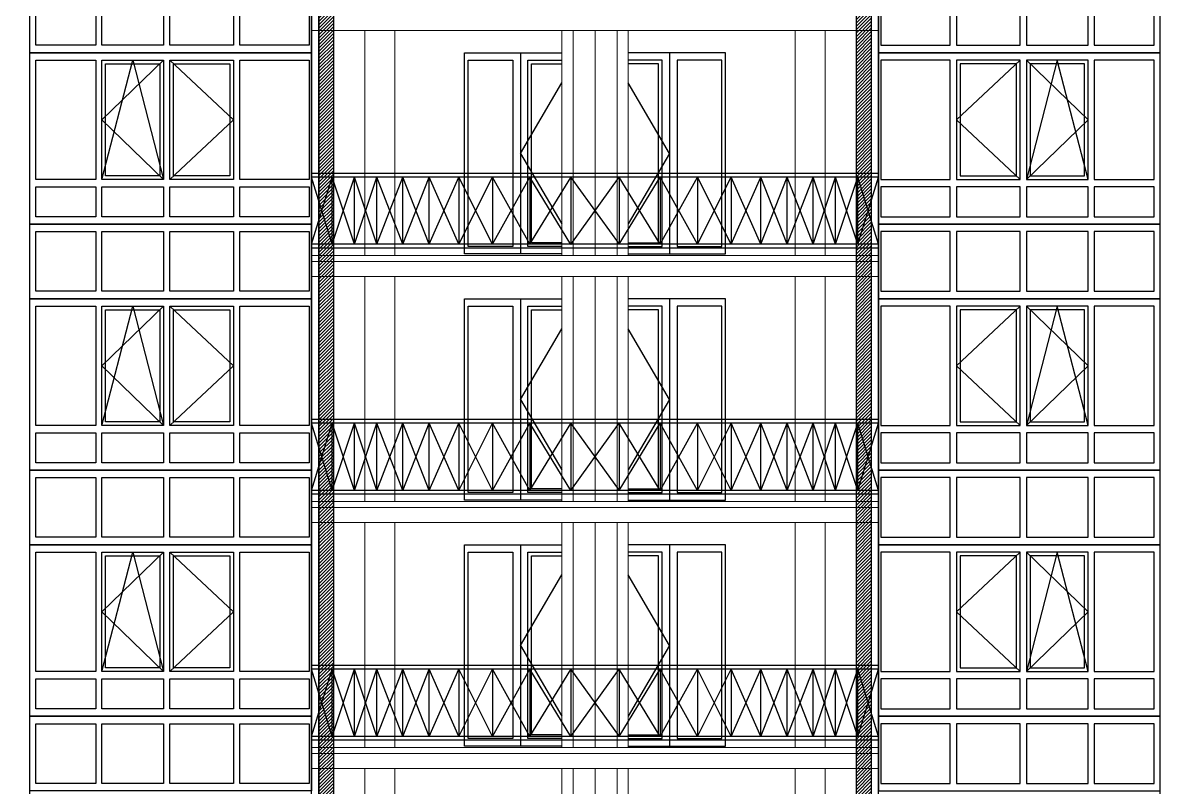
# Model space of a CAD drawing. Header units: inches. Extents: x -634 to 3638, y -6930911 to 5552.
# Drawn here: x 1450.14 to 1466.16, y 3508.83 to 3519.54 of the extents above; entities that cross this region are included whole.
import ezdxf

# ---------------------------------------------------------------- set-up
doc = ezdxf.new("R2010")
doc.units = ezdxf.units.IN
doc.header["$MEASUREMENT"] = 0
doc.linetypes.add('DASHED2', pattern=[9.525, 6.35, -3.175])
doc.layers.add('ELEV', color=134, linetype='Continuous', lineweight=18)
doc.layers.add('WALL_1', color=11, linetype='Continuous', lineweight=15)
for name, color, linetype in [('OGRAJDENIYE', 255, 'Continuous'), ('Okno', 150, 'Continuous'), ('WALL', 243, 'Continuous')]:
    doc.layers.add(name, color=color, linetype=linetype)
pattern_1 = [(45, (1262.311104, 3366.587935), (-0.02343928418428, 0.02343928418428), [])]

msp = doc.modelspace()

# ---------------------------------------------------------------- hatches: boundary and pattern name
at = {"layer": 'ELEV', "linetype": 'Continuous'}
h = msp.add_hatch(dxfattribs=at)
h.set_pattern_fill('ANSI31', color=256, scale=0.01044, style=0)
h.set_pattern_definition(pattern_1)
edge = h.paths.add_edge_path()
edge.add_ellipse((1445.78234, 3471.96182), major_axis=(0, 6932302.83262), ratio=0.00000001506, start_angle=89.999976115149, end_angle=270.000023884851)
edge.add_line((1445.67794, 3474.85168), (1445.67794, 3528.48347))
edge.add_line((1445.67794, 3528.48347), (1445.88675, 3528.48347))
edge.add_line((1445.88675, 3528.48347), (1445.88675, 3474.85168))
h = msp.add_hatch(dxfattribs=at)
h.set_pattern_fill('ANSI31', color=256, scale=0.01044, style=0)
h.set_pattern_definition(pattern_1)
edge = h.paths.add_edge_path()
edge.add_ellipse((1454.38921, 3474.80478), major_axis=(0.27352, 0.00612), ratio=0.84659297, start_angle=246.050103, end_angle=290.92148)
edge.add_line((1454.28291, 3474.59067), (1454.28291, 3527.18085))
edge.add_line((1454.28291, 3527.18085), (1454.49172, 3527.18095))
edge.add_line((1454.49172, 3527.18095), (1454.49172, 3474.59067))
h = msp.add_hatch(dxfattribs=at)
h.set_pattern_fill('ANSI31', color=256, scale=0.01044, style=0)
h.set_pattern_definition(pattern_1)
edge = h.paths.add_edge_path()
edge.add_ellipse((1461.91572, 3474.87888), major_axis=(0.01055, 0.31162), ratio=0.87808775, start_angle=159.289199, end_angle=204.115432)
edge.add_line((1461.80908, 3474.59067), (1461.80908, 3527.18095))
edge.add_line((1461.80908, 3527.18095), (1462.01789, 3527.18085))
edge.add_line((1462.01789, 3527.18085), (1462.01789, 3474.59067))

# ---------------------------------------------------------------- linework, layer by layer
at = {"layer": 'ELEV', "linetype": 'Continuous', "const_width": 0.02088, "flags": 128}
for points in [[(1454.49172, 3527.38976), (1454.49172, 3474.59067)], [(1461.80908, 3527.38976), (1461.80908, 3474.59067)]]:
    msp.add_lwpolyline(points, dxfattribs=at)
at = {"layer": 'ELEV', "linetype": 'Continuous', "flags": 128}
for points in [[(1454.28291, 3527.18085, 0.02088, 0.02088, 0), (1454.28291, 3474.59067, 0.02088, 0.02088, 0)], [(1462.01789, 3527.18085, 0.02088, 0.02088, 0), (1462.01789, 3474.59067, 0.02088, 0.02088, 0)]]:
    msp.add_lwpolyline(points, format="xyseb", dxfattribs=at)
at = {"layer": 'OGRAJDENIYE', "color": 7, "linetype": 'Continuous'}
for p, q in [((1462.11802, 3517.42749), (1454.18281, 3517.42749)), ((1462.11802, 3517.37528), (1454.18281, 3517.37528)), ((1454.47019, 3516.43565), (1454.18281, 3517.37528)), ((1454.18281, 3516.43565), (1454.47019, 3517.37528)), ((1454.7834, 3516.43565), (1454.47019, 3517.37528)), ((1454.47019, 3516.43565), (1454.7834, 3517.37528)), ((1454.47019, 3516.43565), (1454.47019, 3517.37528)), ((1455.09661, 3516.43565), (1454.7834, 3517.37528)), ((1454.7834, 3516.43565), (1455.09661, 3517.37528)), ((1454.7834, 3516.43565), (1454.7834, 3517.37528)), ((1455.46203, 3516.43565), (1455.09661, 3517.37528)), ((1455.09661, 3516.43565), (1455.46203, 3517.37528)), ((1455.09661, 3516.43565), (1455.09661, 3517.37528)), ((1455.82744, 3516.43565), (1455.46203, 3517.37528)), ((1455.46203, 3516.43565), (1455.82744, 3517.37528)), ((1455.46203, 3516.43565), (1455.46203, 3517.37528)), ((1456.24505, 3516.43565), (1455.82744, 3517.37528)), ((1455.82744, 3516.43565), (1456.24505, 3517.37528)), ((1455.82744, 3516.43565), (1455.82744, 3517.37528)), ((1456.71487, 3516.43565), (1456.24505, 3517.37528)), ((1456.24505, 3516.43565), (1456.71487, 3517.37528)), ((1456.24505, 3517.37528), (1456.24505, 3516.43565)), ((1457.23689, 3516.43565), (1456.71487, 3517.37528)), ((1456.71487, 3516.43565), (1457.23689, 3517.37528)), ((1456.71487, 3517.37528), (1456.71487, 3516.43565)), ((1457.23689, 3517.37528), (1457.23689, 3516.43565)), ((1457.81111, 3516.43356), (1457.23689, 3517.37528)), ((1457.23689, 3516.43565), (1457.81111, 3517.3732)), ((1457.81111, 3516.43356), (1458.48973, 3517.37528)), ((1457.81111, 3517.3732), (1457.81111, 3516.43356)), ((1457.81111, 3517.3732), (1458.48973, 3516.43565)), ((1459.06395, 3516.43565), (1458.48973, 3517.37528)), ((1458.48973, 3516.43565), (1459.06395, 3517.37528)), ((1458.48973, 3517.37528), (1458.48973, 3516.43565)), ((1459.06395, 3517.37528), (1459.06395, 3516.43565)), ((1459.06395, 3516.43565), (1459.58597, 3517.37528)), ((1459.58597, 3516.43565), (1459.06395, 3517.37528)), ((1459.58597, 3517.37528), (1459.58597, 3516.43565)), ((1459.58597, 3516.43565), (1460.05579, 3517.37528)), ((1460.05579, 3516.43565), (1459.58597, 3517.37528)), ((1460.05579, 3516.43565), (1460.4734, 3517.37528)), ((1460.4734, 3516.43565), (1460.05579, 3517.37528)), ((1460.05579, 3517.37528), (1460.05579, 3516.43565)), ((1460.4734, 3516.43565), (1460.4734, 3517.37528)), ((1460.4734, 3516.43565), (1460.83881, 3517.37528)), ((1460.83881, 3516.43565), (1460.4734, 3517.37528)), ((1460.83881, 3516.43565), (1460.83881, 3517.37528)), ((1460.83881, 3516.43565), (1461.20423, 3517.37528)), ((1461.20423, 3516.43565), (1460.83881, 3517.37528)), ((1461.20423, 3516.43565), (1461.20423, 3517.37528)), ((1461.20423, 3516.43565), (1461.51744, 3517.37528)), ((1461.51744, 3516.43565), (1461.20423, 3517.37528)), ((1461.51744, 3516.43565), (1461.51744, 3517.37528)), ((1461.51744, 3516.43565), (1461.83065, 3517.37528)), ((1461.83065, 3516.43565), (1461.51744, 3517.37528)), ((1461.83065, 3516.43565), (1461.83065, 3517.37528)), ((1461.83065, 3516.43565), (1462.11802, 3517.37528)), ((1462.11802, 3516.43565), (1461.83065, 3517.37528)), ((1462.11802, 3516.43565), (1454.18281, 3516.43565)), ((1462.11802, 3516.38345), (1454.18281, 3516.38345)), ((1462.11802, 3513.98217), (1454.18281, 3513.98217)), ((1462.11802, 3513.92996), (1454.18281, 3513.92996)), ((1454.47019, 3512.99033), (1454.18281, 3513.92996)), ((1454.18281, 3512.99033), (1454.47019, 3513.92996)), ((1454.7834, 3512.99033), (1454.47019, 3513.92996)), ((1454.47019, 3512.99033), (1454.7834, 3513.92996)), ((1454.47019, 3512.99033), (1454.47019, 3513.92996)), ((1455.09661, 3512.99033), (1454.7834, 3513.92996)), ((1454.7834, 3512.99033), (1455.09661, 3513.92996)), ((1454.7834, 3512.99033), (1454.7834, 3513.92996)), ((1455.46203, 3512.99033), (1455.09661, 3513.92996)), ((1455.09661, 3512.99033), (1455.46203, 3513.92996)), ((1455.09661, 3512.99033), (1455.09661, 3513.92996)), ((1455.82744, 3512.99033), (1455.46203, 3513.92996)), ((1455.46203, 3512.99033), (1455.82744, 3513.92996)), ((1455.46203, 3512.99033), (1455.46203, 3513.92996)), ((1456.24505, 3512.99033), (1455.82744, 3513.92996)), ((1455.82744, 3512.99033), (1456.24505, 3513.92996)), ((1455.82744, 3512.99033), (1455.82744, 3513.92996)), ((1456.71487, 3512.99033), (1456.24505, 3513.92996)), ((1456.24505, 3512.99033), (1456.71487, 3513.92996)), ((1456.24505, 3513.92996), (1456.24505, 3512.99033)), ((1457.23689, 3512.99033), (1456.71487, 3513.92996)), ((1456.71487, 3512.99033), (1457.23689, 3513.92996)), ((1456.71487, 3513.92996), (1456.71487, 3512.99033)), ((1457.23689, 3513.92996), (1457.23689, 3512.99033)), ((1457.81111, 3512.98824), (1457.23689, 3513.92996)), ((1457.23689, 3512.99033), (1457.81111, 3513.92788)), ((1457.81111, 3512.98824), (1458.48973, 3513.92996)), ((1457.81111, 3513.92788), (1457.81111, 3512.98824)), ((1457.81111, 3513.92788), (1458.48973, 3512.99033)), ((1459.06395, 3512.99033), (1458.48973, 3513.92996)), ((1458.48973, 3512.99033), (1459.06395, 3513.92996)), ((1458.48973, 3513.92996), (1458.48973, 3512.99033)), ((1459.06395, 3513.92996), (1459.06395, 3512.99033)), ((1459.06395, 3512.99033), (1459.58597, 3513.92996)), ((1459.58597, 3512.99033), (1459.06395, 3513.92996)), ((1459.58597, 3513.92996), (1459.58597, 3512.99033)), ((1459.58597, 3512.99033), (1460.05579, 3513.92996)), ((1460.05579, 3512.99033), (1459.58597, 3513.92996)), ((1460.05579, 3512.99033), (1460.4734, 3513.92996)), ((1460.4734, 3512.99033), (1460.05579, 3513.92996)), ((1460.05579, 3513.92996), (1460.05579, 3512.99033)), ((1460.4734, 3512.99033), (1460.4734, 3513.92996)), ((1460.4734, 3512.99033), (1460.83881, 3513.92996)), ((1460.83881, 3512.99033), (1460.4734, 3513.92996)), ((1460.83881, 3512.99033), (1460.83881, 3513.92996)), ((1460.83881, 3512.99033), (1461.20423, 3513.92996)), ((1461.20423, 3512.99033), (1460.83881, 3513.92996)), ((1461.20423, 3512.99033), (1461.20423, 3513.92996)), ((1461.20423, 3512.99033), (1461.51744, 3513.92996)), ((1461.51744, 3512.99033), (1461.20423, 3513.92996)), ((1461.51744, 3512.99033), (1461.51744, 3513.92996)), ((1461.51744, 3512.99033), (1461.83065, 3513.92996)), ((1461.83065, 3512.99033), (1461.51744, 3513.92996)), ((1461.83065, 3512.99033), (1461.83065, 3513.92996)), ((1461.83065, 3512.99033), (1462.11802, 3513.92996)), ((1462.11802, 3512.99033), (1461.83065, 3513.92996)), ((1462.11802, 3512.99033), (1454.18281, 3512.99033)), ((1462.11802, 3512.93813), (1454.18281, 3512.93813)), ((1462.11802, 3510.53685), (1454.18281, 3510.53685)), ((1462.11802, 3510.48464), (1454.18281, 3510.48464)), ((1454.47019, 3509.54501), (1454.18281, 3510.48464)), ((1454.18281, 3509.54501), (1454.47019, 3510.48464)), ((1454.7834, 3509.54501), (1454.47019, 3510.48464)), ((1454.47019, 3509.54501), (1454.7834, 3510.48464)), ((1454.47019, 3509.54501), (1454.47019, 3510.48464)), ((1455.09661, 3509.54501), (1454.7834, 3510.48464)), ((1454.7834, 3509.54501), (1455.09661, 3510.48464)), ((1454.7834, 3509.54501), (1454.7834, 3510.48464)), ((1455.46203, 3509.54501), (1455.09661, 3510.48464)), ((1455.09661, 3509.54501), (1455.46203, 3510.48464)), ((1455.09661, 3509.54501), (1455.09661, 3510.48464)), ((1455.82744, 3509.54501), (1455.46203, 3510.48464)), ((1455.46203, 3509.54501), (1455.82744, 3510.48464)), ((1455.46203, 3509.54501), (1455.46203, 3510.48464)), ((1456.24505, 3509.54501), (1455.82744, 3510.48464)), ((1455.82744, 3509.54501), (1456.24505, 3510.48464)), ((1455.82744, 3509.54501), (1455.82744, 3510.48464)), ((1456.71487, 3509.54501), (1456.24505, 3510.48464)), ((1456.24505, 3509.54501), (1456.71487, 3510.48464)), ((1456.24505, 3510.48464), (1456.24505, 3509.54501)), ((1457.23689, 3509.54501), (1456.71487, 3510.48464)), ((1456.71487, 3509.54501), (1457.23689, 3510.48464)), ((1456.71487, 3510.48464), (1456.71487, 3509.54501)), ((1457.23689, 3510.48464), (1457.23689, 3509.54501)), ((1457.81111, 3509.54292), (1457.23689, 3510.48464)), ((1457.23689, 3509.54501), (1457.81111, 3510.48256)), ((1457.81111, 3509.54292), (1458.48973, 3510.48464)), ((1457.81111, 3510.48256), (1457.81111, 3509.54292)), ((1457.81111, 3510.48256), (1458.48973, 3509.54501)), ((1459.06395, 3509.54501), (1458.48973, 3510.48464)), ((1458.48973, 3509.54501), (1459.06395, 3510.48464)), ((1458.48973, 3510.48464), (1458.48973, 3509.54501)), ((1459.06395, 3510.48464), (1459.06395, 3509.54501)), ((1459.06395, 3509.54501), (1459.58597, 3510.48464)), ((1459.58597, 3509.54501), (1459.06395, 3510.48464)), ((1459.58597, 3510.48464), (1459.58597, 3509.54501)), ((1459.58597, 3509.54501), (1460.05579, 3510.48464)), ((1460.05579, 3509.54501), (1459.58597, 3510.48464)), ((1460.05579, 3509.54501), (1460.4734, 3510.48464)), ((1460.4734, 3509.54501), (1460.05579, 3510.48464)), ((1460.05579, 3510.48464), (1460.05579, 3509.54501)), ((1460.4734, 3509.54501), (1460.4734, 3510.48464)), ((1460.4734, 3509.54501), (1460.83881, 3510.48464)), ((1460.83881, 3509.54501), (1460.4734, 3510.48464)), ((1460.83881, 3509.54501), (1460.83881, 3510.48464)), ((1460.83881, 3509.54501), (1461.20423, 3510.48464)), ((1461.20423, 3509.54501), (1460.83881, 3510.48464)), ((1461.20423, 3509.54501), (1461.20423, 3510.48464)), ((1461.20423, 3509.54501), (1461.51744, 3510.48464)), ((1461.51744, 3509.54501), (1461.20423, 3510.48464)), ((1461.51744, 3509.54501), (1461.51744, 3510.48464)), ((1461.51744, 3509.54501), (1461.83065, 3510.48464)), ((1461.83065, 3509.54501), (1461.51744, 3510.48464)), ((1461.83065, 3509.54501), (1461.83065, 3510.48464)), ((1461.83065, 3509.54501), (1462.11802, 3510.48464)), ((1462.11802, 3509.54501), (1461.83065, 3510.48464)), ((1462.11802, 3509.54501), (1454.18281, 3509.54501)), ((1462.11802, 3509.49281), (1454.18281, 3509.49281))]:
    msp.add_line(p, q, dxfattribs=at)
at = {"layer": 'Okno', "color": 7}
for p, q in [((1457.10627, 3519.11882), (1457.10633, 3516.29993)), ((1459.19457, 3519.11882), (1459.19451, 3516.29993)), ((1457.10627, 3515.6735), (1457.10633, 3512.85461)), ((1459.19457, 3515.6735), (1459.19451, 3512.85461)), ((1457.10627, 3512.22818), (1457.10633, 3509.40929)), ((1459.19457, 3512.22818), (1459.19451, 3509.40929))]:
    msp.add_line(p, q, dxfattribs=at)
at = {"layer": 'Okno', "color": 7, "linetype": 'DASHED2', "ltscale": 0.4}
for p, q in [((1452.10985, 3519.01442), (1451.24598, 3518.17919)), ((1451.24598, 3517.34396), (1451.67791, 3519.01442)), ((1451.67791, 3519.01442), (1452.10985, 3517.34396)), ((1452.19591, 3519.01442), (1453.09033, 3518.17919)), ((1464.1049, 3519.01379), (1463.21039, 3518.17866)), ((1464.62289, 3519.01374), (1464.19078, 3517.34333)), ((1464.19095, 3519.01379), (1465.05474, 3518.17847)), ((1465.05465, 3517.34324), (1464.62289, 3519.01374)), ((1457.1063, 3517.70937), (1457.68708, 3518.69797)), ((1459.19437, 3517.70927), (1458.61369, 3518.69792)), ((1451.24598, 3518.17919), (1452.10985, 3517.34396)), ((1453.09033, 3518.17919), (1452.19591, 3517.34396)), ((1463.21039, 3518.17866), (1464.10472, 3517.34334)), ((1465.05474, 3518.17847), (1464.19078, 3517.34333)), ((1457.1063, 3517.70937), (1457.68708, 3516.72078)), ((1459.19437, 3517.70927), (1458.61348, 3516.72073)), ((1452.10985, 3515.5691), (1451.24598, 3514.73387)), ((1451.24598, 3513.89864), (1451.67791, 3515.5691)), ((1451.67791, 3515.5691), (1452.10985, 3513.89864)), ((1452.19591, 3515.5691), (1453.09033, 3514.73387)), ((1464.1049, 3515.56847), (1463.21039, 3514.73334)), ((1464.62289, 3515.56842), (1464.19078, 3513.89801)), ((1464.19095, 3515.56847), (1465.05474, 3514.73315)), ((1465.05465, 3513.89792), (1464.62289, 3515.56842)), ((1457.1063, 3514.26405), (1457.68708, 3515.25265)), ((1459.19437, 3514.26395), (1458.61369, 3515.2526)), ((1451.24598, 3514.73387), (1452.10985, 3513.89864)), ((1453.09033, 3514.73387), (1452.19591, 3513.89864)), ((1463.21039, 3514.73334), (1464.10472, 3513.89802)), ((1465.05474, 3514.73315), (1464.19078, 3513.89801)), ((1457.1063, 3514.26405), (1457.68708, 3513.27546)), ((1459.19437, 3514.26395), (1458.61348, 3513.27541)), ((1452.10985, 3512.12378), (1451.24598, 3511.28855)), ((1451.24598, 3510.45332), (1451.67791, 3512.12378)), ((1451.67791, 3512.12378), (1452.10985, 3510.45332)), ((1452.19591, 3512.12378), (1453.09033, 3511.28855)), ((1464.1049, 3512.12315), (1463.21039, 3511.28802)), ((1464.62289, 3512.1231), (1464.19078, 3510.45269)), ((1464.19095, 3512.12315), (1465.05474, 3511.28783)), ((1465.05465, 3510.4526), (1464.62289, 3512.1231)), ((1457.1063, 3510.81874), (1457.68708, 3511.80733)), ((1459.19437, 3510.81863), (1458.61369, 3511.80728)), ((1451.24598, 3511.28855), (1452.10985, 3510.45332)), ((1453.09033, 3511.28855), (1452.19591, 3510.45332)), ((1463.21039, 3511.28802), (1464.10472, 3510.4527)), ((1465.05474, 3511.28783), (1464.19078, 3510.45269)), ((1457.1063, 3510.81874), (1457.68708, 3509.83014)), ((1459.19437, 3510.81863), (1458.61348, 3509.83009))]:
    msp.add_line(p, q, dxfattribs=at)
at = {"layer": 'Okno', "color": 7}
for points in [[(1450.23855, 3520.16286), (1454.18281, 3520.16286), (1454.18281, 3519.11882), (1450.23855, 3519.11882)], [(1450.32031, 3520.05846), (1451.16301, 3520.05846), (1451.16301, 3519.22323), (1450.32031, 3519.22323)], [(1451.24598, 3520.05846), (1452.10985, 3520.05846), (1452.10985, 3519.22323), (1451.24598, 3519.22323)], [(1452.19591, 3520.05846), (1453.09033, 3520.05846), (1453.09033, 3519.22323), (1452.19591, 3519.22323)], [(1453.17915, 3520.05846), (1454.14793, 3520.05846), (1454.14793, 3519.22323), (1453.17915, 3519.22323)], [(1466.06229, 3520.16286), (1462.11802, 3520.16286), (1462.11802, 3519.11882), (1466.06229, 3519.11882)], [(1463.12169, 3520.05846), (1462.15291, 3520.05846), (1462.15291, 3519.22323), (1463.12169, 3519.22323)], [(1464.10493, 3520.05846), (1463.21051, 3520.05846), (1463.21051, 3519.22323), (1464.10493, 3519.22323)], [(1465.05486, 3520.05846), (1464.19099, 3520.05846), (1464.19099, 3519.22323), (1465.05486, 3519.22323)], [(1465.98053, 3520.05846), (1465.13783, 3520.05846), (1465.13783, 3519.22323), (1465.98053, 3519.22323)], [(1450.23855, 3519.11882), (1454.18281, 3519.11882), (1454.18281, 3516.71754), (1450.23855, 3516.71754)], [(1466.06229, 3519.11882), (1462.11802, 3519.11882), (1462.11802, 3516.71754), (1466.06229, 3516.71754)], [(1450.32031, 3519.01442), (1451.16301, 3519.01442), (1451.16301, 3517.34396), (1450.32031, 3517.34396)], [(1451.24598, 3519.01442), (1452.10985, 3519.01442), (1452.10985, 3517.34396), (1451.24598, 3517.34396)], [(1451.29818, 3518.96222), (1452.05765, 3518.96222), (1452.05765, 3517.39616), (1451.29818, 3517.39616), (1451.29818, 3518.96222)], [(1452.19591, 3519.01442), (1453.09033, 3519.01442), (1453.09033, 3517.34396), (1452.19591, 3517.34396)], [(1452.24811, 3518.96222), (1453.03813, 3518.96222), (1453.03813, 3517.39616), (1452.24811, 3517.39616), (1452.24811, 3518.96222)], [(1453.17915, 3519.01442), (1454.14793, 3519.01442), (1454.14793, 3517.34396), (1453.17915, 3517.34396)], [(1456.3755, 3519.01442), (1457.00187, 3519.01442), (1457.00187, 3516.40433), (1456.3755, 3516.40433), (1456.3755, 3519.01442)], [(1459.92534, 3519.01442), (1459.29897, 3519.01442), (1459.29897, 3516.40433), (1459.92534, 3516.40433), (1459.92534, 3519.01442)], [(1463.12169, 3519.01442), (1462.15291, 3519.01442), (1462.15291, 3517.34396), (1463.12169, 3517.34396)], [(1464.10493, 3519.01442), (1463.21051, 3519.01442), (1463.21051, 3517.34396), (1464.10493, 3517.34396)], [(1464.05273, 3518.96222), (1463.26271, 3518.96222), (1463.26271, 3517.39616), (1464.05273, 3517.39616), (1464.05273, 3518.96222)], [(1465.05486, 3519.01442), (1464.19099, 3519.01442), (1464.19099, 3517.34396), (1465.05486, 3517.34396)], [(1465.00266, 3518.96222), (1464.24319, 3518.96222), (1464.24319, 3517.39616), (1465.00266, 3517.39616), (1465.00266, 3518.96222)], [(1465.98053, 3519.01442), (1465.13783, 3519.01442), (1465.13783, 3517.34396), (1465.98053, 3517.34396)], [(1450.32031, 3517.23956), (1451.16301, 3517.23956), (1451.16301, 3516.82194), (1450.32031, 3516.82194)], [(1451.24598, 3517.23956), (1452.10985, 3517.23956), (1452.10985, 3516.82194), (1451.24598, 3516.82194)], [(1452.19591, 3517.23956), (1453.09033, 3517.23956), (1453.09033, 3516.82194), (1452.19591, 3516.82194)], [(1453.17915, 3517.23956), (1454.14793, 3517.23956), (1454.14793, 3516.82194), (1453.17915, 3516.82194)], [(1463.12169, 3517.23956), (1462.15291, 3517.23956), (1462.15291, 3516.82194), (1463.12169, 3516.82194)], [(1464.10493, 3517.23956), (1463.21051, 3517.23956), (1463.21051, 3516.82194), (1464.10493, 3516.82194)], [(1465.05486, 3517.23956), (1464.19099, 3517.23956), (1464.19099, 3516.82194), (1465.05486, 3516.82194)], [(1465.98053, 3517.23956), (1465.13783, 3517.23956), (1465.13783, 3516.82194), (1465.98053, 3516.82194)], [(1450.23855, 3516.71754), (1454.18281, 3516.71754), (1454.18281, 3515.6735), (1450.23855, 3515.6735)], [(1466.06229, 3516.71754), (1462.11802, 3516.71754), (1462.11802, 3515.6735), (1466.06229, 3515.6735)], [(1450.32031, 3516.61314), (1451.16301, 3516.61314), (1451.16301, 3515.77791), (1450.32031, 3515.77791)], [(1451.24598, 3516.61314), (1452.10985, 3516.61314), (1452.10985, 3515.77791), (1451.24598, 3515.77791)], [(1452.19591, 3516.61314), (1453.09033, 3516.61314), (1453.09033, 3515.77791), (1452.19591, 3515.77791)], [(1453.17915, 3516.61314), (1454.14793, 3516.61314), (1454.14793, 3515.77791), (1453.17915, 3515.77791)], [(1463.12169, 3516.61314), (1462.15291, 3516.61314), (1462.15291, 3515.77791), (1463.12169, 3515.77791)], [(1464.10493, 3516.61314), (1463.21051, 3516.61314), (1463.21051, 3515.77791), (1464.10493, 3515.77791)], [(1465.05486, 3516.61314), (1464.19099, 3516.61314), (1464.19099, 3515.77791), (1465.05486, 3515.77791)], [(1465.98053, 3516.61314), (1465.13783, 3516.61314), (1465.13783, 3515.77791), (1465.98053, 3515.77791)], [(1450.23855, 3515.6735), (1454.18281, 3515.6735), (1454.18281, 3513.27222), (1450.23855, 3513.27222)], [(1450.32031, 3515.5691), (1451.16301, 3515.5691), (1451.16301, 3513.89864), (1450.32031, 3513.89864)], [(1451.24598, 3515.5691), (1452.10985, 3515.5691), (1452.10985, 3513.89864), (1451.24598, 3513.89864)], [(1452.19591, 3515.5691), (1453.09033, 3515.5691), (1453.09033, 3513.89864), (1452.19591, 3513.89864)], [(1453.17915, 3515.5691), (1454.14793, 3515.5691), (1454.14793, 3513.89864), (1453.17915, 3513.89864)], [(1456.3755, 3515.5691), (1457.00187, 3515.5691), (1457.00187, 3512.95901), (1456.3755, 3512.95901), (1456.3755, 3515.5691)], [(1459.92534, 3515.5691), (1459.29897, 3515.5691), (1459.29897, 3512.95901), (1459.92534, 3512.95901), (1459.92534, 3515.5691)], [(1466.06229, 3515.6735), (1462.11802, 3515.6735), (1462.11802, 3513.27222), (1466.06229, 3513.27222)], [(1463.12169, 3515.5691), (1462.15291, 3515.5691), (1462.15291, 3513.89864), (1463.12169, 3513.89864)], [(1464.10493, 3515.5691), (1463.21051, 3515.5691), (1463.21051, 3513.89864), (1464.10493, 3513.89864)], [(1465.05486, 3515.5691), (1464.19099, 3515.5691), (1464.19099, 3513.89864), (1465.05486, 3513.89864)], [(1465.98053, 3515.5691), (1465.13783, 3515.5691), (1465.13783, 3513.89864), (1465.98053, 3513.89864)], [(1451.29818, 3515.5169), (1452.05765, 3515.5169), (1452.05765, 3513.95084), (1451.29818, 3513.95084), (1451.29818, 3515.5169)], [(1452.24811, 3515.5169), (1453.03813, 3515.5169), (1453.03813, 3513.95084), (1452.24811, 3513.95084), (1452.24811, 3515.5169)], [(1464.05273, 3515.5169), (1463.26271, 3515.5169), (1463.26271, 3513.95084), (1464.05273, 3513.95084), (1464.05273, 3515.5169)], [(1465.00266, 3515.5169), (1464.24319, 3515.5169), (1464.24319, 3513.95084), (1465.00266, 3513.95084), (1465.00266, 3515.5169)], [(1450.32031, 3513.79424), (1451.16301, 3513.79424), (1451.16301, 3513.37662), (1450.32031, 3513.37662)], [(1451.24598, 3513.79424), (1452.10985, 3513.79424), (1452.10985, 3513.37662), (1451.24598, 3513.37662)], [(1452.19591, 3513.79424), (1453.09033, 3513.79424), (1453.09033, 3513.37662), (1452.19591, 3513.37662)], [(1453.17915, 3513.79424), (1454.14793, 3513.79424), (1454.14793, 3513.37662), (1453.17915, 3513.37662)], [(1463.12169, 3513.79424), (1462.15291, 3513.79424), (1462.15291, 3513.37662), (1463.12169, 3513.37662)], [(1464.10493, 3513.79424), (1463.21051, 3513.79424), (1463.21051, 3513.37662), (1464.10493, 3513.37662)], [(1465.05486, 3513.79424), (1464.19099, 3513.79424), (1464.19099, 3513.37662), (1465.05486, 3513.37662)], [(1465.98053, 3513.79424), (1465.13783, 3513.79424), (1465.13783, 3513.37662), (1465.98053, 3513.37662)], [(1450.23855, 3513.27222), (1454.18281, 3513.27222), (1454.18281, 3512.22818), (1450.23855, 3512.22818)], [(1450.32031, 3513.16782), (1451.16301, 3513.16782), (1451.16301, 3512.33259), (1450.32031, 3512.33259)], [(1451.24598, 3513.16782), (1452.10985, 3513.16782), (1452.10985, 3512.33259), (1451.24598, 3512.33259)], [(1452.19591, 3513.16782), (1453.09033, 3513.16782), (1453.09033, 3512.33259), (1452.19591, 3512.33259)], [(1453.17915, 3513.16782), (1454.14793, 3513.16782), (1454.14793, 3512.33259), (1453.17915, 3512.33259)], [(1466.06229, 3513.27222), (1462.11802, 3513.27222), (1462.11802, 3512.22818), (1466.06229, 3512.22818)], [(1463.12169, 3513.16782), (1462.15291, 3513.16782), (1462.15291, 3512.33259), (1463.12169, 3512.33259)], [(1464.10493, 3513.16782), (1463.21051, 3513.16782), (1463.21051, 3512.33259), (1464.10493, 3512.33259)], [(1465.05486, 3513.16782), (1464.19099, 3513.16782), (1464.19099, 3512.33259), (1465.05486, 3512.33259)], [(1465.98053, 3513.16782), (1465.13783, 3513.16782), (1465.13783, 3512.33259), (1465.98053, 3512.33259)], [(1450.23855, 3512.22818), (1454.18281, 3512.22818), (1454.18281, 3509.8269), (1450.23855, 3509.8269)], [(1466.06229, 3512.22818), (1462.11802, 3512.22818), (1462.11802, 3509.8269), (1466.06229, 3509.8269)], [(1450.32031, 3512.12378), (1451.16301, 3512.12378), (1451.16301, 3510.45332), (1450.32031, 3510.45332)], [(1451.24598, 3512.12378), (1452.10985, 3512.12378), (1452.10985, 3510.45332), (1451.24598, 3510.45332)], [(1451.29818, 3512.07158), (1452.05765, 3512.07158), (1452.05765, 3510.50552), (1451.29818, 3510.50552), (1451.29818, 3512.07158)], [(1452.19591, 3512.12378), (1453.09033, 3512.12378), (1453.09033, 3510.45332), (1452.19591, 3510.45332)], [(1452.24811, 3512.07158), (1453.03813, 3512.07158), (1453.03813, 3510.50552), (1452.24811, 3510.50552), (1452.24811, 3512.07158)], [(1453.17915, 3512.12378), (1454.14793, 3512.12378), (1454.14793, 3510.45332), (1453.17915, 3510.45332)], [(1456.3755, 3512.12378), (1457.00187, 3512.12378), (1457.00187, 3509.51369), (1456.3755, 3509.51369), (1456.3755, 3512.12378)], [(1459.92534, 3512.12378), (1459.29897, 3512.12378), (1459.29897, 3509.51369), (1459.92534, 3509.51369), (1459.92534, 3512.12378)], [(1463.12169, 3512.12378), (1462.15291, 3512.12378), (1462.15291, 3510.45332), (1463.12169, 3510.45332)], [(1464.10493, 3512.12378), (1463.21051, 3512.12378), (1463.21051, 3510.45332), (1464.10493, 3510.45332)], [(1464.05273, 3512.07158), (1463.26271, 3512.07158), (1463.26271, 3510.50552), (1464.05273, 3510.50552), (1464.05273, 3512.07158)], [(1465.05486, 3512.12378), (1464.19099, 3512.12378), (1464.19099, 3510.45332), (1465.05486, 3510.45332)], [(1465.00266, 3512.07158), (1464.24319, 3512.07158), (1464.24319, 3510.50552), (1465.00266, 3510.50552), (1465.00266, 3512.07158)], [(1465.98053, 3512.12378), (1465.13783, 3512.12378), (1465.13783, 3510.45332), (1465.98053, 3510.45332)], [(1450.32031, 3510.34892), (1451.16301, 3510.34892), (1451.16301, 3509.9313), (1450.32031, 3509.9313)], [(1451.24598, 3510.34892), (1452.10985, 3510.34892), (1452.10985, 3509.9313), (1451.24598, 3509.9313)], [(1452.19591, 3510.34892), (1453.09033, 3510.34892), (1453.09033, 3509.9313), (1452.19591, 3509.9313)], [(1453.17915, 3510.34892), (1454.14793, 3510.34892), (1454.14793, 3509.9313), (1453.17915, 3509.9313)], [(1463.12169, 3510.34892), (1462.15291, 3510.34892), (1462.15291, 3509.9313), (1463.12169, 3509.9313)], [(1464.10493, 3510.34892), (1463.21051, 3510.34892), (1463.21051, 3509.9313), (1464.10493, 3509.9313)], [(1465.05486, 3510.34892), (1464.19099, 3510.34892), (1464.19099, 3509.9313), (1465.05486, 3509.9313)], [(1465.98053, 3510.34892), (1465.13783, 3510.34892), (1465.13783, 3509.9313), (1465.98053, 3509.9313)], [(1450.23855, 3509.8269), (1454.18281, 3509.8269), (1454.18281, 3508.78286), (1450.23855, 3508.78286)], [(1466.06229, 3509.8269), (1462.11802, 3509.8269), (1462.11802, 3508.78286), (1466.06229, 3508.78286)], [(1450.32031, 3509.7225), (1451.16301, 3509.7225), (1451.16301, 3508.88727), (1450.32031, 3508.88727)], [(1451.24598, 3509.7225), (1452.10985, 3509.7225), (1452.10985, 3508.88727), (1451.24598, 3508.88727)], [(1452.19591, 3509.7225), (1453.09033, 3509.7225), (1453.09033, 3508.88727), (1452.19591, 3508.88727)], [(1453.17915, 3509.7225), (1454.14793, 3509.7225), (1454.14793, 3508.88727), (1453.17915, 3508.88727)], [(1463.12169, 3509.7225), (1462.15291, 3509.7225), (1462.15291, 3508.88727), (1463.12169, 3508.88727)], [(1464.10493, 3509.7225), (1463.21051, 3509.7225), (1463.21051, 3508.88727), (1464.10493, 3508.88727)], [(1465.05486, 3509.7225), (1464.19099, 3509.7225), (1464.19099, 3508.88727), (1465.05486, 3508.88727)], [(1465.98053, 3509.7225), (1465.13783, 3509.7225), (1465.13783, 3508.88727), (1465.98053, 3508.88727)]]:
    msp.add_lwpolyline(points, close=True, dxfattribs=at)
for points in [[(1457.68708, 3516.29993), (1456.3233, 3516.29993), (1456.3233, 3519.11882), (1457.68708, 3519.11882)], [(1458.61376, 3516.29993), (1459.97754, 3516.29993), (1459.97754, 3519.11882), (1458.61376, 3519.11882)], [(1457.68708, 3516.40433), (1457.21068, 3516.40433), (1457.21068, 3519.01442), (1457.21068, 3519.01442), (1457.68708, 3519.01442)], [(1457.68708, 3516.45653), (1457.26288, 3516.45653), (1457.26288, 3518.96222), (1457.26288, 3518.96222), (1457.68708, 3518.96222)], [(1458.61376, 3516.40433), (1459.09016, 3516.40433), (1459.09016, 3519.01442), (1459.09016, 3519.01442), (1458.61376, 3519.01442)], [(1458.61376, 3516.45653), (1459.03796, 3516.45653), (1459.03796, 3518.96222), (1459.03796, 3518.96222), (1458.61376, 3518.96222)], [(1457.68708, 3512.85461), (1456.3233, 3512.85461), (1456.3233, 3515.6735), (1457.68708, 3515.6735)], [(1457.68708, 3512.95901), (1457.21068, 3512.95901), (1457.21068, 3515.5691), (1457.21068, 3515.5691), (1457.68708, 3515.5691)], [(1458.61376, 3512.85461), (1459.97754, 3512.85461), (1459.97754, 3515.6735), (1458.61376, 3515.6735)], [(1458.61376, 3512.95901), (1459.09016, 3512.95901), (1459.09016, 3515.5691), (1459.09016, 3515.5691), (1458.61376, 3515.5691)], [(1457.68708, 3513.01121), (1457.26288, 3513.01121), (1457.26288, 3515.5169), (1457.26288, 3515.5169), (1457.68708, 3515.5169)], [(1458.61376, 3513.01121), (1459.03796, 3513.01121), (1459.03796, 3515.5169), (1459.03796, 3515.5169), (1458.61376, 3515.5169)], [(1457.68708, 3509.40929), (1456.3233, 3509.40929), (1456.3233, 3512.22818), (1457.68708, 3512.22818)], [(1458.61376, 3509.40929), (1459.97754, 3509.40929), (1459.97754, 3512.22818), (1458.61376, 3512.22818)], [(1457.68708, 3509.51369), (1457.21068, 3509.51369), (1457.21068, 3512.12378), (1457.21068, 3512.12378), (1457.68708, 3512.12378)], [(1457.68708, 3509.56589), (1457.26288, 3509.56589), (1457.26288, 3512.07158), (1457.26288, 3512.07158), (1457.68708, 3512.07158)], [(1458.61376, 3509.51369), (1459.09016, 3509.51369), (1459.09016, 3512.12378), (1459.09016, 3512.12378), (1458.61376, 3512.12378)], [(1458.61376, 3509.56589), (1459.03796, 3509.56589), (1459.03796, 3512.07158), (1459.03796, 3512.07158), (1458.61376, 3512.07158)]]:
    msp.add_lwpolyline(points, dxfattribs=at)
at = {"layer": 'WALL', "color": 7}
for p, q in [((1454.18281, 3474.59067), (1454.18281, 3524.75662)), ((1462.11803, 3474.59067), (1462.11803, 3524.75662)), ((1450.23855, 3474.85168), (1450.23855, 3523.71258)), ((1466.06229, 3474.85168), (1466.06229, 3523.71258))]:
    msp.add_line(p, q, dxfattribs=at)
at = {"layer": 'WALL_1', "color": 7, "linetype": 'Continuous'}
for p, q in [((1462.1177, 3519.43203), (1454.18281, 3519.43203)), ((1454.92921, 3519.43203), (1454.92921, 3516.27905)), ((1455.34696, 3519.43203), (1455.34696, 3516.27905)), ((1457.68708, 3516.27905), (1457.68708, 3519.43203)), ((1457.84232, 3516.27905), (1457.84232, 3519.43203)), ((1458.15026, 3516.27905), (1458.15042, 3519.43203)), ((1458.45852, 3516.27905), (1458.45852, 3519.43203)), ((1458.61376, 3516.27905), (1458.61376, 3519.43203)), ((1460.95356, 3519.43203), (1460.95356, 3516.27905)), ((1461.37091, 3519.43203), (1461.37091, 3516.27905)), ((1462.1177, 3516.27905), (1454.18281, 3516.27905)), ((1462.1177, 3516.19552), (1454.18281, 3516.19552)), ((1462.1177, 3515.98671), (1454.18281, 3515.98671)), ((1454.92921, 3515.98671), (1454.92921, 3512.83373)), ((1455.34696, 3515.98671), (1455.34696, 3512.83373)), ((1457.68708, 3512.83373), (1457.68708, 3515.98671)), ((1457.84232, 3512.83373), (1457.84232, 3515.98671)), ((1458.15026, 3512.83373), (1458.15042, 3515.98671)), ((1458.45852, 3512.83373), (1458.45852, 3515.98671)), ((1458.61376, 3512.83373), (1458.61376, 3515.98671)), ((1460.95356, 3515.98671), (1460.95356, 3512.83373)), ((1461.37091, 3515.98671), (1461.37091, 3512.83373)), ((1462.1177, 3512.83373), (1454.18281, 3512.83373)), ((1462.1177, 3512.7502), (1454.18281, 3512.7502)), ((1462.1177, 3512.5414), (1454.18281, 3512.5414)), ((1454.92921, 3512.5414), (1454.92921, 3509.38841)), ((1455.34696, 3512.5414), (1455.34696, 3509.38841)), ((1457.68708, 3509.38841), (1457.68708, 3512.5414)), ((1457.84232, 3509.38841), (1457.84232, 3512.5414)), ((1458.15026, 3509.38841), (1458.15042, 3512.5414)), ((1458.45852, 3509.38841), (1458.45852, 3512.5414)), ((1458.61376, 3509.38841), (1458.61376, 3512.5414)), ((1460.95356, 3512.5414), (1460.95356, 3509.38841)), ((1461.37091, 3512.5414), (1461.37091, 3509.38841)), ((1462.1177, 3509.38841), (1454.18281, 3509.38841)), ((1462.1177, 3509.30488), (1454.18281, 3509.30488)), ((1462.1177, 3509.09608), (1454.18281, 3509.09608)), ((1454.92921, 3509.09608), (1454.92921, 3505.94309)), ((1455.34696, 3509.09608), (1455.34696, 3505.94309)), ((1457.68708, 3505.94309), (1457.68708, 3509.09608)), ((1457.84232, 3505.94309), (1457.84232, 3509.09608)), ((1458.15026, 3505.94309), (1458.15042, 3509.09608)), ((1458.45852, 3505.94309), (1458.45852, 3509.09608)), ((1458.61376, 3505.94309), (1458.61376, 3509.09608)), ((1460.95356, 3509.09608), (1460.95356, 3505.94309)), ((1461.37091, 3509.09608), (1461.37091, 3505.94309))]:
    msp.add_line(p, q, dxfattribs=at)

doc.saveas('drawing.dxf')
